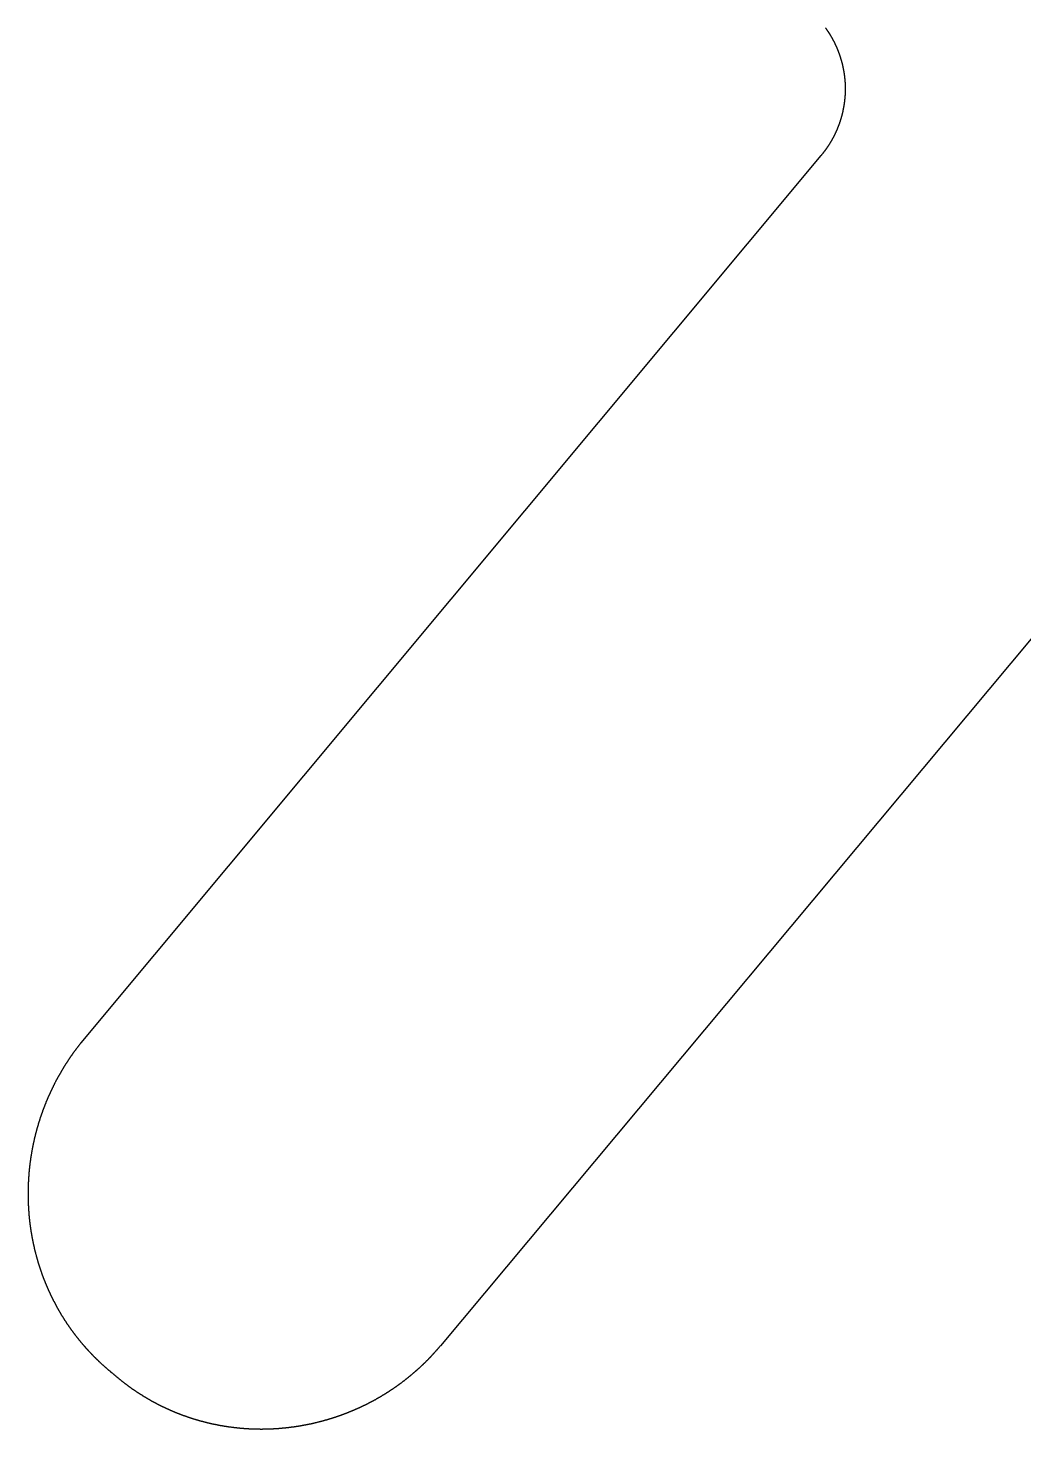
# Model space of a CAD drawing. Header units: millimetres. Extents: x -275 to 275, y -100 to 100.
# Drawn here: x 32.9 to 48.21, y -26.53 to -4.99 of the extents above; entities that cross this region are included whole.
import ezdxf

# ---------------------------------------------------------------- set-up
doc = ezdxf.new("R2010")
doc.units = ezdxf.units.MM

msp = doc.modelspace()

# ---------------------------------------------------------------- linework, layer by layer
for p, q in [((33.712, -20.589), (45.086, -6.952)), ((53.422, -8.266), (39.237, -25.246))]:
    msp.add_line(p, q)
for points in [[(45.156, -4.991), (45.157, -4.993), (45.158, -4.995), (45.16, -4.997), (45.161, -4.999), (45.162, -5), (45.163, -5.002), (45.165, -5.004), (45.166, -5.006), (45.167, -5.007), (45.168, -5.009), (45.17, -5.011), (45.171, -5.013), (45.172, -5.015), (45.173, -5.016), (45.175, -5.018), (45.176, -5.02), (45.177, -5.022), (45.178, -5.024), (45.18, -5.025), (45.181, -5.027), (45.182, -5.029), (45.183, -5.031), (45.184, -5.033), (45.186, -5.034), (45.187, -5.036), (45.188, -5.038), (45.189, -5.04), (45.191, -5.042), (45.192, -5.043), (45.193, -5.045), (45.194, -5.047), (45.195, -5.049), (45.196, -5.051), (45.198, -5.053), (45.199, -5.054), (45.2, -5.056), (45.201, -5.058), (45.202, -5.06), (45.204, -5.062), (45.205, -5.064), (45.206, -5.065), (45.207, -5.067), (45.208, -5.069), (45.209, -5.071), (45.211, -5.073), (45.212, -5.074), (45.213, -5.076), (45.214, -5.078), (45.215, -5.08), (45.216, -5.082), (45.218, -5.084), (45.219, -5.086), (45.22, -5.087), (45.221, -5.089), (45.222, -5.091), (45.223, -5.093), (45.224, -5.095), (45.225, -5.097), (45.227, -5.098), (45.228, -5.1), (45.229, -5.102), (45.23, -5.104), (45.231, -5.106), (45.232, -5.108), (45.233, -5.11), (45.234, -5.111), (45.235, -5.113), (45.237, -5.115), (45.238, -5.117), (45.239, -5.119), (45.24, -5.121), (45.241, -5.123), (45.242, -5.124), (45.243, -5.126), (45.244, -5.128), (45.245, -5.13), (45.246, -5.132), (45.247, -5.134), (45.248, -5.136), (45.249, -5.138), (45.251, -5.139), (45.252, -5.141), (45.253, -5.143), (45.254, -5.145), (45.255, -5.147), (45.256, -5.149), (45.257, -5.151), (45.258, -5.153), (45.259, -5.154), (45.26, -5.156), (45.261, -5.158), (45.262, -5.16), (45.263, -5.162), (45.264, -5.164), (45.265, -5.166), (45.266, -5.168), (45.267, -5.169), (45.268, -5.171), (45.269, -5.173), (45.27, -5.175), (45.271, -5.177), (45.272, -5.179), (45.273, -5.181), (45.274, -5.183), (45.275, -5.185), (45.276, -5.187), (45.277, -5.188), (45.278, -5.19), (45.279, -5.192), (45.28, -5.194), (45.281, -5.196), (45.282, -5.198), (45.283, -5.2), (45.284, -5.202), (45.285, -5.204), (45.286, -5.206), (45.287, -5.207), (45.288, -5.209), (45.289, -5.211), (45.29, -5.213), (45.291, -5.215), (45.292, -5.217), (45.293, -5.219), (45.294, -5.221), (45.295, -5.223), (45.296, -5.225), (45.296, -5.227), (45.297, -5.229), (45.298, -5.23), (45.299, -5.232), (45.3, -5.234), (45.301, -5.236), (45.302, -5.238), (45.303, -5.24), (45.304, -5.242), (45.305, -5.244), (45.306, -5.246), (45.307, -5.248), (45.307, -5.25), (45.308, -5.252), (45.309, -5.254), (45.31, -5.255), (45.311, -5.257), (45.312, -5.259), (45.313, -5.261), (45.314, -5.263), (45.315, -5.265), (45.315, -5.267), (45.316, -5.269), (45.317, -5.271), (45.318, -5.273), (45.319, -5.275), (45.32, -5.277), (45.321, -5.279), (45.322, -5.281), (45.322, -5.283), (45.323, -5.285), (45.324, -5.287), (45.325, -5.288), (45.326, -5.29), (45.327, -5.292), (45.328, -5.294), (45.328, -5.296), (45.329, -5.298), (45.33, -5.3), (45.331, -5.302), (45.332, -5.304), (45.333, -5.306), (45.333, -5.308), (45.334, -5.31), (45.335, -5.312), (45.336, -5.314), (45.337, -5.316), (45.337, -5.318), (45.338, -5.32), (45.339, -5.322), (45.34, -5.324), (45.341, -5.326), (45.341, -5.328), (45.342, -5.33), (45.343, -5.332), (45.344, -5.333), (45.345, -5.335), (45.345, -5.337), (45.346, -5.339), (45.347, -5.341), (45.348, -5.343), (45.348, -5.345), (45.349, -5.347), (45.35, -5.349), (45.351, -5.351), (45.351, -5.353), (45.352, -5.355), (45.353, -5.357), (45.354, -5.359), (45.354, -5.361), (45.355, -5.363), (45.356, -5.365), (45.357, -5.367), (45.357, -5.369), (45.358, -5.371), (45.359, -5.373), (45.36, -5.375), (45.36, -5.377), (45.361, -5.379), (45.362, -5.381), (45.363, -5.383), (45.363, -5.385), (45.364, -5.387), (45.365, -5.389), (45.365, -5.391), (45.366, -5.393), (45.367, -5.395), (45.368, -5.397), (45.368, -5.399), (45.369, -5.401), (45.37, -5.403), (45.37, -5.405), (45.371, -5.407), (45.372, -5.409), (45.372, -5.411), (45.373, -5.413), (45.374, -5.415), (45.374, -5.417), (45.375, -5.419), (45.376, -5.421), (45.376, -5.423), (45.377, -5.425), (45.378, -5.427), (45.378, -5.429), (45.379, -5.431), (45.38, -5.433), (45.38, -5.435), (45.381, -5.437), (45.382, -5.439), (45.382, -5.441), (45.383, -5.443), (45.383, -5.445), (45.384, -5.447), (45.385, -5.449), (45.385, -5.451), (45.386, -5.453), (45.387, -5.455), (45.387, -5.457), (45.388, -5.459), (45.388, -5.461), (45.389, -5.463), (45.39, -5.465), (45.39, -5.467), (45.391, -5.469), (45.392, -5.471), (45.392, -5.473), (45.393, -5.475), (45.393, -5.477), (45.394, -5.479), (45.394, -5.481), (45.395, -5.483), (45.396, -5.485), (45.396, -5.487), (45.397, -5.489), (45.397, -5.491), (45.398, -5.493), (45.398, -5.495), (45.399, -5.497), (45.4, -5.499), (45.4, -5.501), (45.401, -5.503), (45.401, -5.505), (45.402, -5.507), (45.402, -5.509), (45.403, -5.511), (45.403, -5.513), (45.404, -5.515), (45.405, -5.517), (45.405, -5.519), (45.406, -5.521), (45.406, -5.523), (45.407, -5.525), (45.407, -5.527), (45.408, -5.529), (45.408, -5.531), (45.409, -5.534), (45.409, -5.536), (45.41, -5.538), (45.41, -5.54), (45.411, -5.542), (45.411, -5.544), (45.412, -5.546), (45.412, -5.548), (45.413, -5.55), (45.413, -5.552), (45.414, -5.554), (45.414, -5.556), (45.415, -5.558), (45.415, -5.56), (45.416, -5.562), (45.416, -5.564), (45.417, -5.566), (45.417, -5.568), (45.418, -5.57), (45.418, -5.572), (45.418, -5.574), (45.419, -5.576), (45.419, -5.578), (45.42, -5.58), (45.42, -5.582), (45.421, -5.584), (45.421, -5.586), (45.422, -5.589), (45.422, -5.591), (45.423, -5.593), (45.423, -5.595), (45.423, -5.597), (45.424, -5.599), (45.424, -5.601), (45.425, -5.603), (45.425, -5.605), (45.426, -5.607), (45.426, -5.609), (45.426, -5.611), (45.427, -5.613), (45.427, -5.615), (45.428, -5.617), (45.428, -5.619), (45.428, -5.621), (45.429, -5.623), (45.429, -5.625), (45.43, -5.627), (45.43, -5.629), (45.43, -5.632), (45.431, -5.634), (45.431, -5.636), (45.431, -5.638), (45.432, -5.64), (45.432, -5.642), (45.433, -5.644), (45.433, -5.646), (45.433, -5.648), (45.434, -5.65), (45.434, -5.652), (45.434, -5.654), (45.435, -5.656), (45.435, -5.658), (45.435, -5.66), (45.436, -5.662), (45.436, -5.664), (45.436, -5.666), (45.437, -5.668), (45.437, -5.671), (45.437, -5.673), (45.438, -5.675), (45.438, -5.677), (45.438, -5.679), (45.439, -5.681), (45.439, -5.683), (45.439, -5.685), (45.44, -5.687), (45.44, -5.689), (45.44, -5.691), (45.441, -5.693), (45.441, -5.695), (45.441, -5.697), (45.442, -5.699), (45.442, -5.701), (45.442, -5.704), (45.442, -5.706), (45.443, -5.708), (45.443, -5.71), (45.443, -5.712), (45.444, -5.714), (45.444, -5.716), (45.444, -5.718), (45.444, -5.72), (45.445, -5.722), (45.445, -5.724), (45.445, -5.726), (45.445, -5.728), (45.446, -5.73), (45.446, -5.732), (45.446, -5.734), (45.446, -5.737), (45.447, -5.739), (45.447, -5.741), (45.447, -5.743), (45.447, -5.745), (45.448, -5.747), (45.448, -5.749), (45.448, -5.751), (45.448, -5.753), (45.449, -5.755), (45.449, -5.757), (45.449, -5.759), (45.449, -5.761), (45.449, -5.763), (45.45, -5.766), (45.45, -5.768), (45.45, -5.77), (45.45, -5.772), (45.45, -5.774), (45.451, -5.776), (45.451, -5.778), (45.451, -5.78), (45.451, -5.782), (45.451, -5.784), (45.452, -5.786), (45.452, -5.788), (45.452, -5.79), (45.452, -5.792), (45.452, -5.795), (45.452, -5.797), (45.453, -5.799), (45.453, -5.801), (45.453, -5.803), (45.453, -5.805), (45.453, -5.807), (45.453, -5.809), (45.454, -5.811), (45.454, -5.813), (45.454, -5.815), (45.454, -5.817), (45.454, -5.819), (45.454, -5.821), (45.454, -5.824), (45.455, -5.826), (45.455, -5.828), (45.455, -5.83), (45.455, -5.832), (45.455, -5.834), (45.455, -5.836), (45.455, -5.838), (45.455, -5.84), (45.455, -5.842), (45.456, -5.844), (45.456, -5.846), (45.456, -5.848), (45.456, -5.851), (45.456, -5.853), (45.456, -5.855), (45.456, -5.857), (45.456, -5.859), (45.456, -5.861), (45.456, -5.863), (45.457, -5.865), (45.457, -5.867), (45.457, -5.869), (45.457, -5.871), (45.457, -5.873), (45.457, -5.875), (45.457, -5.878), (45.457, -5.88), (45.457, -5.882), (45.457, -5.884), (45.457, -5.886), (45.457, -5.888), (45.457, -5.89), (45.457, -5.892), (45.457, -5.894), (45.457, -5.896), (45.457, -5.898), (45.457, -5.9), (45.458, -5.902), (45.458, -5.905), (45.458, -5.907), (45.458, -5.909), (45.458, -5.911), (45.458, -5.913), (45.458, -5.915), (45.458, -5.917), (45.458, -5.919), (45.458, -5.921), (45.458, -5.923), (45.458, -5.925), (45.458, -5.927), (45.458, -5.929), (45.458, -5.931), (45.458, -5.934), (45.458, -5.936), (45.458, -5.938), (45.458, -5.94), (45.458, -5.942), (45.458, -5.944), (45.458, -5.946), (45.458, -5.948), (45.458, -5.95), (45.457, -5.952), (45.457, -5.954), (45.457, -5.956), (45.457, -5.958), (45.457, -5.961), (45.457, -5.963), (45.457, -5.965), (45.457, -5.967), (45.457, -5.969), (45.457, -5.971), (45.457, -5.973), (45.457, -5.975), (45.457, -5.977), (45.457, -5.979), (45.457, -5.981), (45.457, -5.983), (45.457, -5.985), (45.457, -5.988), (45.456, -5.99), (45.456, -5.992), (45.456, -5.994), (45.456, -5.996), (45.456, -5.998), (45.456, -6), (45.456, -6.002), (45.456, -6.004), (45.456, -6.006), (45.456, -6.008), (45.455, -6.01), (45.455, -6.012), (45.455, -6.015), (45.455, -6.017), (45.455, -6.019), (45.455, -6.021), (45.455, -6.023), (45.455, -6.025), (45.455, -6.027), (45.454, -6.029), (45.454, -6.031), (45.454, -6.033), (45.454, -6.035), (45.454, -6.037), (45.454, -6.039), (45.454, -6.041), (45.453, -6.044), (45.453, -6.046), (45.453, -6.048), (45.453, -6.05), (45.453, -6.052), (45.453, -6.054), (45.452, -6.056), (45.452, -6.058), (45.452, -6.06), (45.452, -6.062), (45.452, -6.064), (45.452, -6.066), (45.451, -6.068), (45.451, -6.07), (45.451, -6.073), (45.451, -6.075), (45.451, -6.077), (45.45, -6.079), (45.45, -6.081), (45.45, -6.083), (45.45, -6.085), (45.45, -6.087), (45.449, -6.089), (45.449, -6.091), (45.449, -6.093), (45.449, -6.095), (45.449, -6.097), (45.448, -6.099), (45.448, -6.101), (45.448, -6.104), (45.448, -6.106), (45.447, -6.108), (45.447, -6.11), (45.447, -6.112), (45.447, -6.114), (45.446, -6.116), (45.446, -6.118), (45.446, -6.12), (45.446, -6.122), (45.445, -6.124), (45.445, -6.126), (45.445, -6.128), (45.445, -6.13), (45.444, -6.132), (45.444, -6.134), (45.444, -6.137), (45.444, -6.139), (45.443, -6.141), (45.443, -6.143), (45.443, -6.145), (45.442, -6.147), (45.442, -6.149), (45.442, -6.151), (45.442, -6.153), (45.441, -6.155), (45.441, -6.157), (45.441, -6.159), (45.44, -6.161), (45.44, -6.163), (45.44, -6.165), (45.44, -6.167), (45.439, -6.169), (45.439, -6.172), (45.439, -6.174), (45.438, -6.176), (45.438, -6.178), (45.438, -6.18), (45.437, -6.182), (45.437, -6.184), (45.437, -6.186), (45.436, -6.188), (45.436, -6.19), (45.436, -6.192), (45.435, -6.194), (45.435, -6.196), (45.435, -6.198), (45.434, -6.2), (45.434, -6.202), (45.433, -6.204), (45.433, -6.206), (45.433, -6.208), (45.432, -6.21), (45.432, -6.213), (45.432, -6.215), (45.431, -6.217), (45.431, -6.219), (45.43, -6.221), (45.43, -6.223), (45.43, -6.225), (45.429, -6.227), (45.429, -6.229), (45.429, -6.231), (45.428, -6.233), (45.428, -6.235), (45.427, -6.237), (45.427, -6.239), (45.427, -6.241), (45.426, -6.243), (45.426, -6.245), (45.425, -6.247), (45.425, -6.249), (45.424, -6.251), (45.424, -6.253), (45.424, -6.255), (45.423, -6.257), (45.423, -6.26), (45.422, -6.262), (45.422, -6.264), (45.421, -6.266), (45.421, -6.268), (45.421, -6.27), (45.42, -6.272), (45.42, -6.274), (45.419, -6.276), (45.419, -6.278), (45.418, -6.28), (45.418, -6.282), (45.417, -6.284), (45.417, -6.286), (45.416, -6.288), (45.416, -6.29), (45.415, -6.292), (45.415, -6.294), (45.415, -6.296), (45.414, -6.298), (45.414, -6.3), (45.413, -6.302), (45.413, -6.304), (45.412, -6.306), (45.412, -6.308), (45.411, -6.31), (45.411, -6.312), (45.41, -6.314), (45.41, -6.316), (45.409, -6.318), (45.409, -6.32), (45.408, -6.322), (45.408, -6.324), (45.407, -6.326), (45.406, -6.329), (45.406, -6.331), (45.405, -6.333), (45.405, -6.335), (45.404, -6.337), (45.404, -6.339), (45.403, -6.341), (45.403, -6.343), (45.402, -6.345), (45.402, -6.347), (45.401, -6.349), (45.401, -6.351), (45.4, -6.353), (45.399, -6.355), (45.399, -6.357), (45.398, -6.359), (45.398, -6.361), (45.397, -6.363), (45.397, -6.365), (45.396, -6.367), (45.395, -6.369), (45.395, -6.371), (45.394, -6.373), (45.394, -6.375), (45.393, -6.377), (45.393, -6.379), (45.392, -6.381), (45.391, -6.383), (45.391, -6.385), (45.39, -6.387), (45.39, -6.389), (45.389, -6.391), (45.388, -6.393), (45.388, -6.395), (45.387, -6.397), (45.387, -6.399), (45.386, -6.401), (45.385, -6.403), (45.385, -6.405), (45.384, -6.407), (45.383, -6.409), (45.383, -6.411), (45.382, -6.413), (45.382, -6.415), (45.381, -6.417), (45.38, -6.419), (45.38, -6.421), (45.379, -6.423), (45.378, -6.425), (45.378, -6.427), (45.377, -6.429), (45.376, -6.431), (45.376, -6.433), (45.375, -6.435), (45.374, -6.437), (45.374, -6.439), (45.373, -6.441), (45.372, -6.443), (45.372, -6.445), (45.371, -6.447), (45.37, -6.449), (45.37, -6.451), (45.369, -6.453), (45.368, -6.455), (45.368, -6.457), (45.367, -6.459), (45.366, -6.461), (45.365, -6.462), (45.365, -6.464), (45.364, -6.466), (45.363, -6.468), (45.363, -6.47), (45.362, -6.472), (45.361, -6.474), (45.36, -6.476), (45.36, -6.478), (45.359, -6.48), (45.358, -6.482), (45.358, -6.484), (45.357, -6.486), (45.356, -6.488), (45.355, -6.49), (45.355, -6.492), (45.354, -6.494), (45.353, -6.496), (45.352, -6.498), (45.352, -6.5), (45.351, -6.502), (45.35, -6.504), (45.349, -6.506), (45.349, -6.508), (45.348, -6.51), (45.347, -6.512), (45.346, -6.514), (45.346, -6.516), (45.345, -6.518), (45.344, -6.519), (45.343, -6.521), (45.342, -6.523), (45.342, -6.525), (45.341, -6.527), (45.34, -6.529), (45.339, -6.531), (45.338, -6.533), (45.338, -6.535), (45.337, -6.537), (45.336, -6.539), (45.335, -6.541), (45.334, -6.543), (45.334, -6.545), (45.333, -6.547), (45.332, -6.549), (45.331, -6.551), (45.33, -6.553), (45.33, -6.555), (45.329, -6.556), (45.328, -6.558), (45.327, -6.56), (45.326, -6.562), (45.325, -6.564), (45.324, -6.566), (45.324, -6.568), (45.323, -6.57), (45.322, -6.572), (45.321, -6.574), (45.32, -6.576), (45.319, -6.578), (45.319, -6.58), (45.318, -6.582), (45.317, -6.584), (45.316, -6.585), (45.315, -6.587), (45.314, -6.589), (45.313, -6.591), (45.312, -6.593), (45.312, -6.595), (45.311, -6.597), (45.31, -6.599), (45.309, -6.601), (45.308, -6.603), (45.307, -6.605), (45.306, -6.607), (45.305, -6.608), (45.304, -6.61), (45.304, -6.612), (45.303, -6.614), (45.302, -6.616), (45.301, -6.618), (45.3, -6.62), (45.299, -6.622), (45.298, -6.624), (45.297, -6.626), (45.296, -6.628), (45.295, -6.629), (45.294, -6.631), (45.293, -6.633), (45.292, -6.635), (45.291, -6.637), (45.291, -6.639), (45.29, -6.641), (45.289, -6.643), (45.288, -6.645), (45.287, -6.647), (45.286, -6.648), (45.285, -6.65), (45.284, -6.652), (45.283, -6.654), (45.282, -6.656), (45.281, -6.658), (45.28, -6.66), (45.279, -6.662), (45.278, -6.664), (45.277, -6.665), (45.276, -6.667), (45.275, -6.669), (45.274, -6.671), (45.273, -6.673), (45.272, -6.675), (45.271, -6.677), (45.27, -6.679), (45.269, -6.68), (45.268, -6.682), (45.267, -6.684), (45.266, -6.686), (45.265, -6.688), (45.264, -6.69), (45.263, -6.692), (45.262, -6.694), (45.261, -6.695), (45.26, -6.697), (45.259, -6.699), (45.258, -6.701), (45.257, -6.703), (45.256, -6.705), (45.255, -6.707), (45.254, -6.708), (45.253, -6.71), (45.252, -6.712), (45.251, -6.714), (45.25, -6.716), (45.249, -6.718), (45.248, -6.72), (45.246, -6.721), (45.245, -6.723), (45.244, -6.725), (45.243, -6.727), (45.242, -6.729), (45.241, -6.731), (45.24, -6.733), (45.239, -6.734), (45.238, -6.736), (45.237, -6.738), (45.236, -6.74), (45.235, -6.742), (45.234, -6.744), (45.232, -6.745), (45.231, -6.747), (45.23, -6.749), (45.229, -6.751), (45.228, -6.753), (45.227, -6.755), (45.226, -6.756), (45.225, -6.758), (45.224, -6.76), (45.222, -6.762), (45.221, -6.764), (45.22, -6.766), (45.219, -6.767), (45.218, -6.769), (45.217, -6.771), (45.216, -6.773), (45.215, -6.775), (45.213, -6.776), (45.212, -6.778), (45.211, -6.78), (45.21, -6.782), (45.209, -6.784), (45.208, -6.786), (45.207, -6.787), (45.205, -6.789), (45.204, -6.791), (45.203, -6.793), (45.202, -6.795), (45.201, -6.796), (45.2, -6.798), (45.198, -6.8), (45.197, -6.802), (45.196, -6.804), (45.195, -6.805), (45.194, -6.807), (45.193, -6.809), (45.191, -6.811), (45.19, -6.813), (45.189, -6.814), (45.188, -6.816), (45.187, -6.818), (45.185, -6.82), (45.184, -6.822), (45.183, -6.823), (45.182, -6.825), (45.181, -6.827), (45.179, -6.829), (45.178, -6.83), (45.177, -6.832), (45.176, -6.834), (45.174, -6.836), (45.173, -6.838), (45.172, -6.839), (45.171, -6.841), (45.169, -6.843), (45.168, -6.845), (45.167, -6.846), (45.166, -6.848), (45.164, -6.85), (45.163, -6.852), (45.162, -6.853), (45.161, -6.855), (45.159, -6.857), (45.158, -6.859), (45.157, -6.86), (45.156, -6.862), (45.154, -6.864), (45.153, -6.866), (45.152, -6.868), (45.151, -6.869), (45.149, -6.871), (45.148, -6.873), (45.147, -6.875), (45.145, -6.876), (45.144, -6.878), (45.143, -6.88), (45.142, -6.881), (45.14, -6.883), (45.139, -6.885), (45.138, -6.887), (45.136, -6.888), (45.135, -6.89), (45.134, -6.892), (45.132, -6.894), (45.131, -6.895), (45.13, -6.897), (45.129, -6.899), (45.127, -6.901), (45.126, -6.902), (45.125, -6.904), (45.123, -6.906), (45.122, -6.907), (45.121, -6.909), (45.119, -6.911), (45.118, -6.913), (45.117, -6.914), (45.115, -6.916), (45.114, -6.918), (45.112, -6.919), (45.111, -6.921), (45.11, -6.923), (45.108, -6.925), (45.107, -6.926), (45.106, -6.928), (45.104, -6.93), (45.103, -6.931), (45.102, -6.933), (45.1, -6.935), (45.099, -6.937), (45.097, -6.938), (45.096, -6.94), (45.095, -6.942), (45.093, -6.943), (45.092, -6.945), (45.09, -6.947), (45.089, -6.948), (45.088, -6.95), (45.086, -6.952)], [(33.712, -20.589), (33.708, -20.594), (33.704, -20.599), (33.7, -20.603), (33.697, -20.608), (33.693, -20.613), (33.689, -20.617), (33.686, -20.622), (33.682, -20.627), (33.678, -20.631), (33.675, -20.636), (33.671, -20.641), (33.668, -20.645), (33.664, -20.65), (33.66, -20.655), (33.657, -20.66), (33.653, -20.664), (33.65, -20.669), (33.646, -20.674), (33.642, -20.679), (33.639, -20.683), (33.635, -20.688), (33.632, -20.693), (33.628, -20.698), (33.625, -20.702), (33.621, -20.707), (33.618, -20.712), (33.614, -20.717), (33.611, -20.721), (33.607, -20.726), (33.604, -20.731), (33.6, -20.736), (33.597, -20.74), (33.593, -20.745), (33.59, -20.75), (33.586, -20.755), (33.583, -20.76), (33.58, -20.765), (33.576, -20.769), (33.573, -20.774), (33.569, -20.779), (33.566, -20.784), (33.563, -20.789), (33.559, -20.793), (33.556, -20.798), (33.553, -20.803), (33.549, -20.808), (33.546, -20.813), (33.543, -20.818), (33.539, -20.823), (33.536, -20.827), (33.533, -20.832), (33.53, -20.837), (33.526, -20.842), (33.523, -20.847), (33.52, -20.852), (33.516, -20.857), (33.513, -20.862), (33.51, -20.866), (33.507, -20.871), (33.504, -20.876), (33.5, -20.881), (33.497, -20.886), (33.494, -20.891), (33.491, -20.896), (33.488, -20.901), (33.484, -20.906), (33.481, -20.911), (33.478, -20.916), (33.475, -20.921), (33.472, -20.926), (33.469, -20.93), (33.466, -20.935), (33.463, -20.94), (33.459, -20.945), (33.456, -20.95), (33.453, -20.955), (33.45, -20.96), (33.447, -20.965), (33.444, -20.97), (33.441, -20.975), (33.438, -20.98), (33.435, -20.985), (33.432, -20.99), (33.429, -20.995), (33.426, -21), (33.423, -21.005), (33.42, -21.01), (33.417, -21.015), (33.414, -21.02), (33.411, -21.025), (33.408, -21.03), (33.405, -21.035), (33.402, -21.04), (33.399, -21.045), (33.396, -21.05), (33.394, -21.055), (33.391, -21.06), (33.388, -21.065), (33.385, -21.07), (33.382, -21.075), (33.379, -21.081), (33.376, -21.086), (33.373, -21.091), (33.371, -21.096), (33.368, -21.101), (33.365, -21.106), (33.362, -21.111), (33.359, -21.116), (33.356, -21.121), (33.354, -21.126), (33.351, -21.131), (33.348, -21.136), (33.345, -21.141), (33.343, -21.146), (33.34, -21.152), (33.337, -21.157), (33.334, -21.162), (33.332, -21.167), (33.329, -21.172), (33.326, -21.177), (33.324, -21.182), (33.321, -21.187), (33.318, -21.192), (33.316, -21.198), (33.313, -21.203), (33.31, -21.208), (33.308, -21.213), (33.305, -21.218), (33.302, -21.223), (33.3, -21.228), (33.297, -21.234), (33.295, -21.239), (33.292, -21.244), (33.289, -21.249), (33.287, -21.254), (33.284, -21.259), (33.282, -21.265), (33.279, -21.27), (33.277, -21.275), (33.274, -21.28), (33.272, -21.285), (33.269, -21.29), (33.266, -21.296), (33.264, -21.301), (33.261, -21.306), (33.259, -21.311), (33.257, -21.316), (33.254, -21.322), (33.252, -21.327), (33.249, -21.332), (33.247, -21.337), (33.244, -21.342), (33.242, -21.348), (33.239, -21.353), (33.237, -21.358), (33.235, -21.363), (33.232, -21.368), (33.23, -21.374), (33.228, -21.379), (33.225, -21.384), (33.223, -21.389), (33.22, -21.395), (33.218, -21.4), (33.216, -21.405), (33.213, -21.41), (33.211, -21.416), (33.209, -21.421), (33.207, -21.426), (33.204, -21.431), (33.202, -21.437), (33.2, -21.442), (33.197, -21.447), (33.195, -21.452), (33.193, -21.458), (33.191, -21.463), (33.189, -21.468), (33.186, -21.474), (33.184, -21.479), (33.182, -21.484), (33.18, -21.489), (33.178, -21.495), (33.175, -21.5), (33.173, -21.505), (33.171, -21.511), (33.169, -21.516), (33.167, -21.521), (33.165, -21.526), (33.162, -21.532), (33.16, -21.537), (33.158, -21.542), (33.156, -21.548), (33.154, -21.553), (33.152, -21.558), (33.15, -21.564), (33.148, -21.569), (33.146, -21.574), (33.144, -21.58), (33.142, -21.585), (33.14, -21.59), (33.138, -21.596), (33.136, -21.601), (33.134, -21.606), (33.132, -21.612), (33.13, -21.617), (33.128, -21.622), (33.126, -21.628), (33.124, -21.633), (33.122, -21.638), (33.12, -21.644), (33.118, -21.649), (33.116, -21.654), (33.114, -21.66), (33.112, -21.665), (33.11, -21.67), (33.108, -21.676), (33.106, -21.681), (33.105, -21.687), (33.103, -21.692), (33.101, -21.697), (33.099, -21.703), (33.097, -21.708), (33.095, -21.713), (33.093, -21.719), (33.092, -21.724), (33.09, -21.73), (33.088, -21.735), (33.086, -21.74), (33.084, -21.746), (33.083, -21.751), (33.081, -21.757), (33.079, -21.762), (33.077, -21.767), (33.076, -21.773), (33.074, -21.778), (33.072, -21.784), (33.071, -21.789), (33.069, -21.794), (33.067, -21.8), (33.065, -21.805), (33.064, -21.811), (33.062, -21.816), (33.06, -21.822), (33.059, -21.827), (33.057, -21.832), (33.055, -21.838), (33.054, -21.843), (33.052, -21.849), (33.051, -21.854), (33.049, -21.86), (33.047, -21.865), (33.046, -21.87), (33.044, -21.876), (33.043, -21.881), (33.041, -21.887), (33.039, -21.892), (33.038, -21.898), (33.036, -21.903), (33.035, -21.909), (33.033, -21.914), (33.032, -21.919), (33.03, -21.925), (33.029, -21.93), (33.027, -21.936), (33.026, -21.941), (33.024, -21.947), (33.023, -21.952), (33.021, -21.958), (33.02, -21.963), (33.019, -21.969), (33.017, -21.974), (33.016, -21.98), (33.014, -21.985), (33.013, -21.99), (33.012, -21.996), (33.01, -22.001), (33.009, -22.007), (33.007, -22.012), (33.006, -22.018), (33.005, -22.023), (33.003, -22.029), (33.002, -22.034), (33.001, -22.04), (32.999, -22.045), (32.998, -22.051), (32.997, -22.056), (32.995, -22.062), (32.994, -22.067), (32.993, -22.073), (32.992, -22.078), (32.99, -22.084), (32.989, -22.089), (32.988, -22.095), (32.987, -22.1), (32.985, -22.106), (32.984, -22.111), (32.983, -22.117), (32.982, -22.122), (32.981, -22.128), (32.979, -22.133), (32.978, -22.139), (32.977, -22.144), (32.976, -22.15), (32.975, -22.155), (32.974, -22.161), (32.972, -22.166), (32.971, -22.172), (32.97, -22.177), (32.969, -22.183), (32.968, -22.188), (32.967, -22.194), (32.966, -22.199), (32.965, -22.205), (32.964, -22.211), (32.963, -22.216), (32.962, -22.222), (32.961, -22.227), (32.96, -22.233), (32.959, -22.238), (32.958, -22.244), (32.957, -22.249), (32.956, -22.255), (32.955, -22.26), (32.954, -22.266), (32.953, -22.271), (32.952, -22.277), (32.951, -22.282), (32.95, -22.288), (32.949, -22.294), (32.948, -22.299), (32.947, -22.305), (32.946, -22.31), (32.945, -22.316), (32.944, -22.321), (32.943, -22.327), (32.942, -22.332), (32.942, -22.338), (32.941, -22.343), (32.94, -22.349), (32.939, -22.355), (32.938, -22.36), (32.937, -22.366), (32.937, -22.371), (32.936, -22.377), (32.935, -22.382), (32.934, -22.388), (32.933, -22.393), (32.933, -22.399), (32.932, -22.405), (32.931, -22.41), (32.93, -22.416), (32.93, -22.421), (32.929, -22.427), (32.928, -22.432), (32.927, -22.438), (32.927, -22.443), (32.926, -22.449), (32.925, -22.455), (32.925, -22.46), (32.924, -22.466), (32.923, -22.471), (32.923, -22.477), (32.922, -22.482), (32.921, -22.488), (32.921, -22.494), (32.92, -22.499), (32.919, -22.505), (32.919, -22.51), (32.918, -22.516), (32.918, -22.521), (32.917, -22.527), (32.916, -22.533), (32.916, -22.538), (32.915, -22.544), (32.915, -22.549), (32.914, -22.555), (32.914, -22.56), (32.913, -22.566), (32.913, -22.572), (32.912, -22.577), (32.912, -22.583), (32.911, -22.588), (32.911, -22.594), (32.91, -22.599), (32.91, -22.605), (32.909, -22.611), (32.909, -22.616), (32.908, -22.622), (32.908, -22.627), (32.907, -22.633), (32.907, -22.639), (32.907, -22.644), (32.906, -22.65), (32.906, -22.655), (32.905, -22.661), (32.905, -22.666), (32.905, -22.672), (32.904, -22.678), (32.904, -22.683), (32.904, -22.689), (32.903, -22.694), (32.903, -22.7), (32.903, -22.705), (32.902, -22.711), (32.902, -22.717), (32.902, -22.722), (32.902, -22.728), (32.901, -22.733), (32.901, -22.739), (32.901, -22.745), (32.901, -22.75), (32.9, -22.756), (32.9, -22.761), (32.9, -22.767), (32.9, -22.772), (32.899, -22.778), (32.899, -22.784), (32.899, -22.789), (32.899, -22.795), (32.899, -22.8), (32.899, -22.806), (32.898, -22.812), (32.898, -22.817), (32.898, -22.823), (32.898, -22.828), (32.898, -22.834), (32.898, -22.839), (32.898, -22.845), (32.898, -22.851), (32.897, -22.856), (32.897, -22.862), (32.897, -22.867), (32.897, -22.873), (32.897, -22.878), (32.897, -22.884), (32.897, -22.89), (32.897, -22.895), (32.897, -22.901), (32.897, -22.906), (32.897, -22.912), (32.897, -22.918), (32.897, -22.923), (32.897, -22.929), (32.897, -22.934), (32.897, -22.94), (32.897, -22.945), (32.897, -22.951), (32.897, -22.957), (32.897, -22.962), (32.897, -22.968), (32.898, -22.973), (32.898, -22.979), (32.898, -22.984), (32.898, -22.99), (32.898, -22.996), (32.898, -23.001), (32.898, -23.007), (32.898, -23.012), (32.899, -23.018), (32.899, -23.023), (32.899, -23.029), (32.899, -23.035), (32.899, -23.04), (32.899, -23.046), (32.9, -23.051), (32.9, -23.057), (32.9, -23.062), (32.9, -23.068), (32.901, -23.074), (32.901, -23.079), (32.901, -23.085), (32.901, -23.09), (32.902, -23.096), (32.902, -23.101), (32.902, -23.107), (32.902, -23.113), (32.903, -23.118), (32.903, -23.124), (32.903, -23.129), (32.904, -23.135), (32.904, -23.14), (32.904, -23.146), (32.905, -23.151), (32.905, -23.157), (32.906, -23.163), (32.906, -23.168), (32.906, -23.174), (32.907, -23.179), (32.907, -23.185), (32.908, -23.19), (32.908, -23.196), (32.908, -23.201), (32.909, -23.207), (32.909, -23.212), (32.91, -23.218), (32.91, -23.224), (32.911, -23.229), (32.911, -23.235), (32.912, -23.24), (32.912, -23.246), (32.913, -23.251), (32.913, -23.257), (32.914, -23.262), (32.914, -23.268), (32.915, -23.273), (32.915, -23.279), (32.916, -23.285), (32.916, -23.29), (32.917, -23.296), (32.918, -23.301), (32.918, -23.307), (32.919, -23.312), (32.919, -23.318), (32.92, -23.323), (32.921, -23.329), (32.921, -23.334), (32.922, -23.34), (32.923, -23.345), (32.923, -23.351), (32.924, -23.356), (32.925, -23.362), (32.925, -23.367), (32.926, -23.373), (32.927, -23.378), (32.927, -23.384), (32.928, -23.39), (32.929, -23.395), (32.93, -23.401), (32.93, -23.406), (32.931, -23.412), (32.932, -23.417), (32.933, -23.423), (32.933, -23.428), (32.934, -23.434), (32.935, -23.439), (32.936, -23.445), (32.937, -23.45), (32.937, -23.456), (32.938, -23.461), (32.939, -23.467), (32.94, -23.472), (32.941, -23.478), (32.942, -23.483), (32.942, -23.489), (32.943, -23.494), (32.944, -23.5), (32.945, -23.505), (32.946, -23.511), (32.947, -23.516), (32.948, -23.522), (32.949, -23.527), (32.95, -23.532), (32.951, -23.538), (32.952, -23.543), (32.953, -23.549), (32.954, -23.554), (32.955, -23.56), (32.956, -23.565), (32.956, -23.571), (32.957, -23.576), (32.959, -23.582), (32.96, -23.587), (32.961, -23.593), (32.962, -23.598), (32.963, -23.604), (32.964, -23.609), (32.965, -23.614), (32.966, -23.62), (32.967, -23.625), (32.968, -23.631), (32.969, -23.636), (32.97, -23.642), (32.971, -23.647), (32.972, -23.653), (32.974, -23.658), (32.975, -23.664), (32.976, -23.669), (32.977, -23.674), (32.978, -23.68), (32.979, -23.685), (32.98, -23.691), (32.982, -23.696), (32.983, -23.702), (32.984, -23.707), (32.985, -23.712), (32.986, -23.718), (32.988, -23.723), (32.989, -23.729), (32.99, -23.734), (32.991, -23.74), (32.993, -23.745), (32.994, -23.75), (32.995, -23.756), (32.997, -23.761), (32.998, -23.767), (32.999, -23.772), (33, -23.777), (33.002, -23.783), (33.003, -23.788), (33.004, -23.794), (33.006, -23.799), (33.007, -23.804), (33.008, -23.81), (33.01, -23.815), (33.011, -23.821), (33.013, -23.826), (33.014, -23.831), (33.015, -23.837), (33.017, -23.842), (33.018, -23.847), (33.02, -23.853), (33.021, -23.858), (33.023, -23.864), (33.024, -23.869), (33.025, -23.874), (33.027, -23.88), (33.028, -23.885), (33.03, -23.89), (33.031, -23.896), (33.033, -23.901), (33.034, -23.906), (33.036, -23.912), (33.037, -23.917), (33.039, -23.923), (33.041, -23.928), (33.042, -23.933), (33.044, -23.939), (33.045, -23.944), (33.047, -23.949), (33.048, -23.955), (33.05, -23.96), (33.052, -23.965), (33.053, -23.971), (33.055, -23.976), (33.056, -23.981), (33.058, -23.986), (33.06, -23.992), (33.061, -23.997), (33.063, -24.002), (33.065, -24.008), (33.066, -24.013), (33.068, -24.018), (33.07, -24.024), (33.071, -24.029), (33.073, -24.034), (33.075, -24.04), (33.077, -24.045), (33.078, -24.05), (33.08, -24.055), (33.082, -24.061), (33.084, -24.066), (33.085, -24.071), (33.087, -24.077), (33.089, -24.082), (33.091, -24.087), (33.093, -24.092), (33.094, -24.098), (33.096, -24.103), (33.098, -24.108), (33.1, -24.113), (33.102, -24.119), (33.104, -24.124), (33.105, -24.129), (33.107, -24.134), (33.109, -24.14), (33.111, -24.145), (33.113, -24.15), (33.115, -24.155), (33.117, -24.161), (33.119, -24.166), (33.121, -24.171), (33.123, -24.176), (33.125, -24.181), (33.126, -24.187), (33.128, -24.192), (33.13, -24.197), (33.132, -24.202), (33.134, -24.208), (33.136, -24.213), (33.138, -24.218), (33.14, -24.223), (33.142, -24.228), (33.144, -24.234), (33.146, -24.239), (33.148, -24.244), (33.151, -24.249), (33.153, -24.254), (33.155, -24.259), (33.157, -24.265), (33.159, -24.27), (33.161, -24.275), (33.163, -24.28), (33.165, -24.285), (33.167, -24.291), (33.169, -24.296), (33.172, -24.301), (33.174, -24.306), (33.176, -24.311), (33.178, -24.316), (33.18, -24.321), (33.182, -24.327), (33.185, -24.332), (33.187, -24.337), (33.189, -24.342), (33.191, -24.347), (33.193, -24.352), (33.196, -24.357), (33.198, -24.362), (33.2, -24.368), (33.202, -24.373), (33.205, -24.378), (33.207, -24.383), (33.209, -24.388), (33.211, -24.393), (33.214, -24.398), (33.216, -24.403), (33.218, -24.408), (33.221, -24.413), (33.223, -24.419), (33.225, -24.424), (33.228, -24.429), (33.23, -24.434), (33.232, -24.439), (33.235, -24.444), (33.237, -24.449), (33.239, -24.454), (33.242, -24.459), (33.244, -24.464), (33.247, -24.469), (33.249, -24.474), (33.252, -24.479), (33.254, -24.484), (33.256, -24.489), (33.259, -24.494), (33.261, -24.499), (33.264, -24.504), (33.266, -24.509), (33.269, -24.515), (33.271, -24.52), (33.274, -24.525), (33.276, -24.53), (33.279, -24.535), (33.281, -24.54), (33.284, -24.545), (33.286, -24.55), (33.289, -24.555), (33.291, -24.56), (33.294, -24.564), (33.297, -24.569), (33.299, -24.574), (33.302, -24.579), (33.304, -24.584), (33.307, -24.589), (33.31, -24.594), (33.312, -24.599), (33.315, -24.604), (33.317, -24.609), (33.32, -24.614), (33.323, -24.619), (33.325, -24.624), (33.328, -24.629), (33.331, -24.634), (33.334, -24.639), (33.336, -24.644), (33.339, -24.649), (33.342, -24.654), (33.344, -24.658), (33.347, -24.663), (33.35, -24.668), (33.353, -24.673), (33.355, -24.678), (33.358, -24.683), (33.361, -24.688), (33.364, -24.693), (33.366, -24.698), (33.369, -24.703), (33.372, -24.707), (33.375, -24.712), (33.378, -24.717), (33.381, -24.722), (33.383, -24.727), (33.386, -24.732), (33.389, -24.737), (33.392, -24.741), (33.395, -24.746), (33.398, -24.751), (33.401, -24.756), (33.403, -24.761), (33.406, -24.766), (33.409, -24.77), (33.412, -24.775), (33.415, -24.78), (33.418, -24.785), (33.421, -24.79), (33.424, -24.794), (33.427, -24.799), (33.43, -24.804), (33.433, -24.809), (33.436, -24.814), (33.439, -24.818), (33.442, -24.823), (33.445, -24.828), (33.448, -24.833), (33.451, -24.838), (33.454, -24.842), (33.457, -24.847), (33.46, -24.852), (33.463, -24.857), (33.466, -24.861), (33.469, -24.866), (33.472, -24.871), (33.476, -24.875), (33.479, -24.88), (33.482, -24.885), (33.485, -24.89), (33.488, -24.894), (33.491, -24.899), (33.494, -24.904), (33.497, -24.908), (33.501, -24.913), (33.504, -24.918), (33.507, -24.923), (33.51, -24.927), (33.513, -24.932), (33.517, -24.937), (33.52, -24.941), (33.523, -24.946), (33.526, -24.951), (33.529, -24.955), (33.533, -24.96), (33.536, -24.965), (33.539, -24.969), (33.542, -24.974), (33.546, -24.978), (33.549, -24.983), (33.552, -24.988), (33.556, -24.992), (33.559, -24.997), (33.562, -25.002), (33.566, -25.006), (33.569, -25.011), (33.572, -25.015), (33.576, -25.02), (33.579, -25.025), (33.582, -25.029), (33.586, -25.034), (33.589, -25.038), (33.593, -25.043), (33.596, -25.047), (33.599, -25.052), (33.603, -25.057), (33.606, -25.061), (33.61, -25.066), (33.613, -25.07), (33.617, -25.075), (33.62, -25.079), (33.623, -25.084), (33.627, -25.088), (33.63, -25.093), (33.634, -25.097), (33.637, -25.102), (33.641, -25.106), (33.644, -25.111), (33.648, -25.115), (33.651, -25.12), (33.655, -25.124), (33.659, -25.129), (33.662, -25.133), (33.666, -25.138), (33.669, -25.142), (33.673, -25.147), (33.676, -25.151), (33.68, -25.156), (33.684, -25.16), (33.687, -25.164), (33.691, -25.169), (33.695, -25.173), (33.698, -25.178), (33.702, -25.182), (33.706, -25.187), (33.709, -25.191), (33.713, -25.195), (33.717, -25.2), (33.72, -25.204), (33.724, -25.209), (33.728, -25.213), (33.731, -25.217), (33.735, -25.222), (33.739, -25.226), (33.743, -25.23), (33.746, -25.235), (33.75, -25.239), (33.754, -25.244), (33.758, -25.248), (33.761, -25.252), (33.765, -25.257), (33.769, -25.261), (33.773, -25.265), (33.777, -25.27), (33.78, -25.274), (33.784, -25.278), (33.788, -25.282), (33.792, -25.287), (33.796, -25.291), (33.8, -25.295), (33.804, -25.3), (33.807, -25.304), (33.811, -25.308), (33.815, -25.312), (33.819, -25.317), (33.823, -25.321), (33.827, -25.325), (33.831, -25.329), (33.835, -25.334), (33.839, -25.338), (33.843, -25.342), (33.847, -25.346), (33.851, -25.351), (33.855, -25.355), (33.859, -25.359), (33.863, -25.363), (33.867, -25.367), (33.871, -25.372), (33.875, -25.376), (33.879, -25.38), (33.883, -25.384), (33.887, -25.388), (33.891, -25.392), (33.895, -25.397), (33.899, -25.401), (33.903, -25.405), (33.907, -25.409), (33.911, -25.413), (33.915, -25.417), (33.919, -25.421), (33.924, -25.426), (33.928, -25.43), (33.932, -25.434), (33.936, -25.438), (33.94, -25.442), (33.944, -25.446), (33.948, -25.45), (33.953, -25.454), (33.957, -25.458), (33.961, -25.462), (33.965, -25.466), (33.969, -25.47), (33.974, -25.474), (33.978, -25.479), (33.982, -25.483), (33.986, -25.487), (33.991, -25.491), (33.995, -25.495), (33.999, -25.499), (34.003, -25.503), (34.008, -25.507), (34.012, -25.511), (34.016, -25.515), (34.021, -25.519), (34.025, -25.523), (34.029, -25.527), (34.033, -25.531), (34.038, -25.535), (34.042, -25.538), (34.047, -25.542), (34.051, -25.546), (34.055, -25.55), (34.06, -25.554), (34.064, -25.558), (34.068, -25.562), (34.073, -25.566), (34.077, -25.57), (34.082, -25.574), (34.086, -25.578), (34.091, -25.582), (34.095, -25.585), (34.099, -25.589), (34.104, -25.593), (34.108, -25.597), (34.113, -25.601), (34.117, -25.605), (34.122, -25.609), (34.126, -25.612), (34.131, -25.616), (34.135, -25.62), (34.14, -25.624), (34.144, -25.628), (34.149, -25.632), (34.154, -25.635), (34.158, -25.639), (34.163, -25.643), (34.167, -25.647), (34.172, -25.651), (34.176, -25.654), (34.181, -25.658), (34.186, -25.662), (34.19, -25.666), (34.195, -25.669), (34.2, -25.673), (34.204, -25.677), (34.209, -25.681)], [(34.209, -25.681), (34.213, -25.684), (34.218, -25.688), (34.222, -25.692), (34.227, -25.696), (34.231, -25.7), (34.236, -25.704), (34.24, -25.708), (34.245, -25.712), (34.249, -25.715), (34.254, -25.719), (34.258, -25.723), (34.263, -25.727), (34.267, -25.731), (34.272, -25.734), (34.276, -25.738), (34.281, -25.742), (34.286, -25.746), (34.29, -25.749), (34.295, -25.753), (34.299, -25.757), (34.304, -25.761), (34.308, -25.764), (34.313, -25.768), (34.317, -25.772), (34.322, -25.775), (34.327, -25.779), (34.331, -25.783), (34.336, -25.786), (34.34, -25.79), (34.345, -25.794), (34.35, -25.797), (34.354, -25.801), (34.359, -25.805), (34.364, -25.808), (34.368, -25.812), (34.373, -25.815), (34.377, -25.819), (34.382, -25.822), (34.387, -25.826), (34.391, -25.83), (34.396, -25.833), (34.401, -25.837), (34.405, -25.84), (34.41, -25.844), (34.415, -25.847), (34.419, -25.851), (34.424, -25.854), (34.429, -25.858), (34.433, -25.861), (34.438, -25.865), (34.443, -25.868), (34.448, -25.871), (34.452, -25.875), (34.457, -25.878), (34.462, -25.882), (34.466, -25.885), (34.471, -25.888), (34.476, -25.892), (34.481, -25.895), (34.485, -25.899), (34.49, -25.902), (34.495, -25.905), (34.5, -25.909), (34.504, -25.912), (34.509, -25.915), (34.514, -25.919), (34.519, -25.922), (34.523, -25.925), (34.528, -25.928), (34.533, -25.932), (34.538, -25.935), (34.542, -25.938), (34.547, -25.941), (34.552, -25.945), (34.557, -25.948), (34.562, -25.951), (34.566, -25.954), (34.571, -25.957), (34.576, -25.961), (34.581, -25.964), (34.586, -25.967), (34.591, -25.97), (34.595, -25.973), (34.6, -25.976), (34.605, -25.98), (34.61, -25.983), (34.615, -25.986), (34.62, -25.989), (34.624, -25.992), (34.629, -25.995), (34.634, -25.998), (34.639, -26.001), (34.644, -26.004), (34.649, -26.007), (34.654, -26.01), (34.659, -26.013), (34.663, -26.016), (34.668, -26.019), (34.673, -26.022), (34.678, -26.025), (34.683, -26.028), (34.688, -26.031), (34.693, -26.034), (34.698, -26.037), (34.703, -26.04), (34.708, -26.043), (34.712, -26.046), (34.717, -26.049), (34.722, -26.052), (34.727, -26.055), (34.732, -26.058), (34.737, -26.061), (34.742, -26.064), (34.747, -26.066), (34.752, -26.069), (34.757, -26.072), (34.762, -26.075), (34.767, -26.078), (34.772, -26.081), (34.777, -26.083), (34.782, -26.086), (34.787, -26.089), (34.792, -26.092), (34.797, -26.095), (34.802, -26.097), (34.807, -26.1), (34.812, -26.103), (34.817, -26.106), (34.822, -26.108), (34.827, -26.111), (34.832, -26.114), (34.837, -26.116), (34.842, -26.119), (34.847, -26.122), (34.852, -26.125), (34.857, -26.127), (34.862, -26.13), (34.867, -26.132), (34.872, -26.135), (34.877, -26.138), (34.882, -26.14), (34.887, -26.143), (34.892, -26.146), (34.897, -26.148), (34.902, -26.151), (34.907, -26.153), (34.912, -26.156), (34.917, -26.158), (34.922, -26.161), (34.927, -26.164), (34.933, -26.166), (34.938, -26.169), (34.943, -26.171), (34.948, -26.174), (34.953, -26.176), (34.958, -26.179), (34.963, -26.181), (34.968, -26.184), (34.973, -26.186), (34.978, -26.188), (34.983, -26.191), (34.988, -26.193), (34.994, -26.196), (34.999, -26.198), (35.004, -26.201), (35.009, -26.203), (35.014, -26.205), (35.019, -26.208), (35.024, -26.21), (35.029, -26.212), (35.035, -26.215), (35.04, -26.217), (35.045, -26.219), (35.05, -26.222), (35.055, -26.224), (35.06, -26.226), (35.065, -26.229), (35.071, -26.231), (35.076, -26.233), (35.081, -26.236), (35.086, -26.238), (35.091, -26.24), (35.096, -26.242), (35.102, -26.245), (35.107, -26.247), (35.112, -26.249), (35.117, -26.251), (35.122, -26.253), (35.127, -26.256), (35.133, -26.258), (35.138, -26.26), (35.143, -26.262), (35.148, -26.264), (35.153, -26.266), (35.159, -26.269), (35.164, -26.271), (35.169, -26.273), (35.174, -26.275), (35.179, -26.277), (35.185, -26.279), (35.19, -26.281), (35.195, -26.283), (35.2, -26.285), (35.206, -26.287), (35.211, -26.289), (35.216, -26.291), (35.221, -26.293), (35.226, -26.295), (35.232, -26.297), (35.237, -26.299), (35.242, -26.301), (35.247, -26.303), (35.253, -26.305), (35.258, -26.307), (35.263, -26.309), (35.268, -26.311), (35.274, -26.313), (35.279, -26.315), (35.284, -26.317), (35.289, -26.319), (35.295, -26.321), (35.3, -26.323), (35.305, -26.325), (35.311, -26.327), (35.316, -26.328), (35.321, -26.33), (35.326, -26.332), (35.332, -26.334), (35.337, -26.336), (35.342, -26.338), (35.348, -26.339), (35.353, -26.341), (35.358, -26.343), (35.363, -26.345), (35.369, -26.347), (35.374, -26.348), (35.379, -26.35), (35.385, -26.352), (35.39, -26.354), (35.395, -26.355), (35.401, -26.357), (35.406, -26.359), (35.411, -26.361), (35.416, -26.362), (35.422, -26.364), (35.427, -26.366), (35.432, -26.367), (35.438, -26.369), (35.443, -26.371), (35.448, -26.372), (35.454, -26.374), (35.459, -26.376), (35.464, -26.377), (35.47, -26.379), (35.475, -26.38), (35.48, -26.382), (35.486, -26.384), (35.491, -26.385), (35.497, -26.387), (35.502, -26.388), (35.507, -26.39), (35.513, -26.391), (35.518, -26.393), (35.523, -26.394), (35.529, -26.396), (35.534, -26.397), (35.539, -26.399), (35.545, -26.4), (35.55, -26.402), (35.555, -26.403), (35.561, -26.405), (35.566, -26.406), (35.572, -26.408), (35.577, -26.409), (35.582, -26.411), (35.588, -26.412), (35.593, -26.413), (35.598, -26.415), (35.604, -26.416), (35.609, -26.418), (35.615, -26.419), (35.62, -26.42), (35.625, -26.422), (35.631, -26.423), (35.636, -26.424), (35.642, -26.426), (35.647, -26.427), (35.652, -26.428), (35.658, -26.43), (35.663, -26.431), (35.669, -26.432), (35.674, -26.433), (35.679, -26.435), (35.685, -26.436), (35.69, -26.437), (35.696, -26.438), (35.701, -26.44), (35.707, -26.441), (35.712, -26.442), (35.717, -26.443), (35.723, -26.445), (35.728, -26.446), (35.734, -26.447), (35.739, -26.448), (35.744, -26.449), (35.75, -26.45), (35.755, -26.451), (35.761, -26.453), (35.766, -26.454), (35.772, -26.455), (35.777, -26.456), (35.782, -26.457), (35.788, -26.458), (35.793, -26.459), (35.799, -26.46), (35.804, -26.461), (35.81, -26.462), (35.815, -26.464), (35.821, -26.465), (35.826, -26.466), (35.831, -26.467), (35.837, -26.468), (35.842, -26.469), (35.848, -26.47), (35.853, -26.471), (35.859, -26.472), (35.864, -26.473), (35.87, -26.474), (35.875, -26.474), (35.881, -26.475), (35.886, -26.476), (35.891, -26.477), (35.897, -26.478), (35.902, -26.479), (35.908, -26.48), (35.913, -26.481), (35.919, -26.482), (35.924, -26.483), (35.93, -26.484), (35.935, -26.484), (35.941, -26.485), (35.946, -26.486), (35.952, -26.487), (35.957, -26.488), (35.963, -26.489), (35.968, -26.489), (35.974, -26.49), (35.979, -26.491), (35.985, -26.492), (35.99, -26.492), (35.995, -26.493), (36.001, -26.494), (36.006, -26.495), (36.012, -26.495), (36.017, -26.496), (36.023, -26.497), (36.028, -26.498), (36.034, -26.498), (36.039, -26.499), (36.045, -26.5), (36.05, -26.5), (36.056, -26.501), (36.061, -26.502), (36.067, -26.502), (36.072, -26.503), (36.078, -26.504), (36.083, -26.504), (36.089, -26.505), (36.094, -26.505), (36.1, -26.506), (36.105, -26.507), (36.111, -26.507), (36.116, -26.508), (36.122, -26.508), (36.127, -26.509), (36.133, -26.509), (36.138, -26.51), (36.144, -26.511), (36.149, -26.511), (36.155, -26.512), (36.16, -26.512), (36.166, -26.513), (36.171, -26.513), (36.177, -26.514), (36.182, -26.514), (36.188, -26.514), (36.193, -26.515), (36.199, -26.515), (36.204, -26.516), (36.21, -26.516), (36.215, -26.517), (36.221, -26.517), (36.226, -26.517), (36.232, -26.518), (36.237, -26.518), (36.243, -26.519), (36.248, -26.519), (36.254, -26.519), (36.259, -26.52), (36.265, -26.52), (36.27, -26.52), (36.276, -26.521), (36.282, -26.521), (36.287, -26.521), (36.293, -26.522), (36.298, -26.522), (36.304, -26.522), (36.309, -26.522), (36.315, -26.523), (36.32, -26.523), (36.326, -26.523), (36.331, -26.523), (36.337, -26.524), (36.342, -26.524), (36.348, -26.524), (36.353, -26.524), (36.359, -26.524), (36.364, -26.525), (36.37, -26.525), (36.375, -26.525), (36.381, -26.525), (36.386, -26.525), (36.392, -26.525), (36.397, -26.526), (36.403, -26.526), (36.408, -26.526), (36.414, -26.526), (36.419, -26.526), (36.425, -26.526), (36.43, -26.526), (36.436, -26.526), (36.442, -26.526), (36.447, -26.526), (36.453, -26.526), (36.458, -26.526), (36.464, -26.527), (36.469, -26.527), (36.475, -26.527), (36.48, -26.527), (36.486, -26.527), (36.491, -26.527), (36.497, -26.527), (36.502, -26.527), (36.508, -26.526), (36.513, -26.526), (36.519, -26.526), (36.524, -26.526), (36.53, -26.526), (36.535, -26.526), (36.541, -26.526), (36.546, -26.526), (36.552, -26.526), (36.557, -26.526), (36.563, -26.526), (36.568, -26.526), (36.574, -26.525), (36.579, -26.525), (36.585, -26.525), (36.591, -26.525), (36.596, -26.525), (36.602, -26.525), (36.607, -26.524), (36.613, -26.524), (36.618, -26.524), (36.624, -26.524), (36.629, -26.524), (36.635, -26.523), (36.64, -26.523), (36.646, -26.523), (36.651, -26.523), (36.657, -26.522), (36.662, -26.522), (36.668, -26.522), (36.673, -26.521), (36.679, -26.521), (36.684, -26.521), (36.69, -26.521), (36.695, -26.52), (36.701, -26.52), (36.706, -26.52), (36.712, -26.519), (36.717, -26.519), (36.723, -26.518), (36.728, -26.518), (36.734, -26.518), (36.739, -26.517), (36.745, -26.517), (36.75, -26.517), (36.756, -26.516), (36.761, -26.516), (36.767, -26.515), (36.772, -26.515), (36.778, -26.514), (36.783, -26.514), (36.789, -26.513), (36.794, -26.513), (36.8, -26.512), (36.805, -26.512), (36.811, -26.511), (36.816, -26.511), (36.822, -26.51), (36.827, -26.51), (36.833, -26.509), (36.838, -26.509), (36.844, -26.508), (36.849, -26.508), (36.855, -26.507), (36.86, -26.507), (36.866, -26.506), (36.871, -26.505), (36.877, -26.505), (36.882, -26.504), (36.888, -26.504), (36.893, -26.503), (36.899, -26.502), (36.904, -26.502), (36.91, -26.501), (36.915, -26.5), (36.921, -26.5), (36.926, -26.499), (36.932, -26.498), (36.937, -26.498), (36.942, -26.497), (36.948, -26.496), (36.953, -26.496), (36.959, -26.495), (36.964, -26.494), (36.97, -26.493), (36.975, -26.493), (36.981, -26.492), (36.986, -26.491), (36.992, -26.49), (36.997, -26.49), (37.003, -26.489), (37.008, -26.488), (37.014, -26.487), (37.019, -26.486), (37.024, -26.485), (37.03, -26.485), (37.035, -26.484), (37.041, -26.483), (37.046, -26.482), (37.052, -26.481), (37.057, -26.48), (37.063, -26.479), (37.068, -26.479), (37.074, -26.478), (37.079, -26.477), (37.084, -26.476), (37.09, -26.475), (37.095, -26.474), (37.101, -26.473), (37.106, -26.472), (37.112, -26.471), (37.117, -26.47), (37.123, -26.469), (37.128, -26.468), (37.133, -26.467), (37.139, -26.466), (37.144, -26.465), (37.15, -26.464), (37.155, -26.463), (37.161, -26.462), (37.166, -26.461), (37.171, -26.46), (37.177, -26.459), (37.182, -26.458), (37.188, -26.457), (37.193, -26.456), (37.198, -26.455), (37.204, -26.454), (37.209, -26.452), (37.215, -26.451), (37.22, -26.45), (37.226, -26.449), (37.231, -26.448), (37.236, -26.447), (37.242, -26.446), (37.247, -26.445), (37.253, -26.443), (37.258, -26.442), (37.263, -26.441), (37.269, -26.44), (37.274, -26.439), (37.28, -26.437), (37.285, -26.436), (37.29, -26.435), (37.296, -26.434), (37.301, -26.432), (37.306, -26.431), (37.312, -26.43), (37.317, -26.429), (37.323, -26.427), (37.328, -26.426), (37.333, -26.425), (37.339, -26.423), (37.344, -26.422), (37.349, -26.421), (37.355, -26.419), (37.36, -26.418), (37.366, -26.417), (37.371, -26.415), (37.376, -26.414), (37.382, -26.413), (37.387, -26.411), (37.392, -26.41), (37.398, -26.409), (37.403, -26.407), (37.408, -26.406), (37.414, -26.404), (37.419, -26.403), (37.424, -26.401), (37.43, -26.4), (37.435, -26.399), (37.44, -26.397), (37.446, -26.396), (37.451, -26.394), (37.456, -26.393), (37.462, -26.391), (37.467, -26.39), (37.472, -26.388), (37.478, -26.387), (37.483, -26.385), (37.488, -26.384), (37.494, -26.382), (37.499, -26.381), (37.504, -26.379), (37.51, -26.377), (37.515, -26.376), (37.52, -26.374), (37.526, -26.373), (37.531, -26.371), (37.536, -26.369), (37.541, -26.368), (37.547, -26.366), (37.552, -26.365), (37.557, -26.363), (37.563, -26.361), (37.568, -26.36), (37.573, -26.358), (37.578, -26.356), (37.584, -26.355), (37.589, -26.353), (37.594, -26.351), (37.6, -26.35), (37.605, -26.348), (37.61, -26.346), (37.615, -26.344), (37.621, -26.343), (37.626, -26.341), (37.631, -26.339), (37.636, -26.337), (37.642, -26.336), (37.647, -26.334), (37.652, -26.332), (37.657, -26.33), (37.663, -26.328), (37.668, -26.327), (37.673, -26.325), (37.678, -26.323), (37.684, -26.321), (37.689, -26.319), (37.694, -26.317), (37.699, -26.316), (37.704, -26.314), (37.71, -26.312), (37.715, -26.31), (37.72, -26.308), (37.725, -26.306), (37.731, -26.304), (37.736, -26.302), (37.741, -26.3), (37.746, -26.299), (37.751, -26.297), (37.757, -26.295), (37.762, -26.293), (37.767, -26.291), (37.772, -26.289), (37.777, -26.287), (37.782, -26.285), (37.788, -26.283), (37.793, -26.281), (37.798, -26.279), (37.803, -26.277), (37.808, -26.275), (37.813, -26.273), (37.819, -26.271), (37.824, -26.269), (37.829, -26.267), (37.834, -26.264), (37.839, -26.262), (37.844, -26.26), (37.85, -26.258), (37.855, -26.256), (37.86, -26.254), (37.865, -26.252), (37.87, -26.25), (37.875, -26.248), (37.88, -26.246), (37.885, -26.243), (37.891, -26.241), (37.896, -26.239), (37.901, -26.237), (37.906, -26.235), (37.911, -26.233), (37.916, -26.23), (37.921, -26.228), (37.926, -26.226), (37.931, -26.224), (37.937, -26.221), (37.942, -26.219), (37.947, -26.217), (37.952, -26.215), (37.957, -26.212), (37.962, -26.21), (37.967, -26.208), (37.972, -26.206), (37.977, -26.203), (37.982, -26.201), (37.987, -26.199), (37.992, -26.196), (37.997, -26.194), (38.002, -26.192), (38.008, -26.189), (38.013, -26.187), (38.018, -26.185), (38.023, -26.182), (38.028, -26.18), (38.033, -26.178), (38.038, -26.175), (38.043, -26.173), (38.048, -26.17), (38.053, -26.168), (38.058, -26.166), (38.063, -26.163), (38.068, -26.161), (38.073, -26.158), (38.078, -26.156), (38.083, -26.153), (38.088, -26.151), (38.093, -26.148), (38.098, -26.146), (38.103, -26.143), (38.108, -26.141), (38.113, -26.138), (38.118, -26.136), (38.123, -26.133), (38.128, -26.131), (38.133, -26.128), (38.138, -26.126), (38.143, -26.123), (38.148, -26.121), (38.152, -26.118), (38.157, -26.116), (38.162, -26.113), (38.167, -26.11), (38.172, -26.108), (38.177, -26.105), (38.182, -26.103), (38.187, -26.1), (38.192, -26.097), (38.197, -26.095), (38.202, -26.092), (38.207, -26.089), (38.212, -26.087), (38.216, -26.084), (38.221, -26.081), (38.226, -26.079), (38.231, -26.076), (38.236, -26.073), (38.241, -26.071), (38.246, -26.068), (38.251, -26.065), (38.256, -26.062), (38.26, -26.06), (38.265, -26.057), (38.27, -26.054), (38.275, -26.051), (38.28, -26.049), (38.285, -26.046), (38.29, -26.043), (38.294, -26.04), (38.299, -26.037), (38.304, -26.035), (38.309, -26.032), (38.314, -26.029), (38.319, -26.026), (38.323, -26.023), (38.328, -26.02), (38.333, -26.018), (38.338, -26.015), (38.343, -26.012), (38.347, -26.009), (38.352, -26.006), (38.357, -26.003), (38.362, -26), (38.367, -25.997), (38.371, -25.994), (38.376, -25.991), (38.381, -25.988), (38.386, -25.986), (38.39, -25.983), (38.395, -25.98), (38.4, -25.977), (38.405, -25.974), (38.409, -25.971), (38.414, -25.968), (38.419, -25.965), (38.424, -25.962), (38.428, -25.959), (38.433, -25.956), (38.438, -25.953), (38.443, -25.95), (38.447, -25.947), (38.452, -25.943), (38.457, -25.94), (38.461, -25.937), (38.466, -25.934), (38.471, -25.931), (38.475, -25.928), (38.48, -25.925), (38.485, -25.922), (38.489, -25.919), (38.494, -25.916), (38.499, -25.912), (38.503, -25.909), (38.508, -25.906), (38.513, -25.903), (38.517, -25.9), (38.522, -25.897), (38.527, -25.894), (38.531, -25.89), (38.536, -25.887), (38.541, -25.884), (38.545, -25.881), (38.55, -25.877), (38.554, -25.874), (38.559, -25.871), (38.564, -25.868), (38.568, -25.865), (38.573, -25.861), (38.577, -25.858), (38.582, -25.855), (38.587, -25.851), (38.591, -25.848), (38.596, -25.845), (38.6, -25.842), (38.605, -25.838), (38.609, -25.835), (38.614, -25.832), (38.618, -25.828), (38.623, -25.825), (38.628, -25.822), (38.632, -25.818), (38.637, -25.815), (38.641, -25.811), (38.646, -25.808), (38.65, -25.805), (38.655, -25.801), (38.659, -25.798), (38.664, -25.794), (38.668, -25.791), (38.673, -25.788), (38.677, -25.784), (38.682, -25.781), (38.686, -25.777), (38.691, -25.774), (38.695, -25.77), (38.699, -25.767), (38.704, -25.763), (38.708, -25.76), (38.713, -25.756), (38.717, -25.753), (38.722, -25.749), (38.726, -25.746), (38.731, -25.742), (38.735, -25.739), (38.739, -25.735), (38.744, -25.732), (38.748, -25.728), (38.753, -25.725), (38.757, -25.721), (38.761, -25.717), (38.766, -25.714), (38.77, -25.71), (38.775, -25.707), (38.779, -25.703), (38.783, -25.699), (38.788, -25.696), (38.792, -25.692), (38.796, -25.689), (38.801, -25.685), (38.805, -25.681), (38.809, -25.678), (38.814, -25.674), (38.818, -25.67), (38.822, -25.666), (38.827, -25.663), (38.831, -25.659), (38.835, -25.655), (38.84, -25.652), (38.844, -25.648), (38.848, -25.644), (38.852, -25.64), (38.857, -25.637), (38.861, -25.633), (38.865, -25.629), (38.87, -25.625), (38.874, -25.622), (38.878, -25.618), (38.882, -25.614), (38.887, -25.61), (38.891, -25.606), (38.895, -25.603), (38.899, -25.599), (38.903, -25.595), (38.908, -25.591), (38.912, -25.587), (38.916, -25.583), (38.92, -25.58), (38.924, -25.576), (38.929, -25.572), (38.933, -25.568), (38.937, -25.564), (38.941, -25.56), (38.945, -25.556), (38.949, -25.552), (38.954, -25.548), (38.958, -25.544), (38.962, -25.54), (38.966, -25.537), (38.97, -25.533), (38.974, -25.529), (38.978, -25.525), (38.983, -25.521), (38.987, -25.517), (38.991, -25.513), (38.995, -25.509), (38.999, -25.505), (39.003, -25.501), (39.007, -25.497), (39.011, -25.493), (39.015, -25.489), (39.019, -25.485), (39.023, -25.48), (39.027, -25.476), (39.032, -25.472), (39.036, -25.468), (39.04, -25.464), (39.044, -25.46), (39.048, -25.456), (39.052, -25.452), (39.056, -25.448), (39.06, -25.444), (39.064, -25.44), (39.068, -25.435), (39.072, -25.431), (39.076, -25.427), (39.08, -25.423), (39.084, -25.419), (39.088, -25.415), (39.092, -25.41), (39.095, -25.406), (39.099, -25.402), (39.103, -25.398), (39.107, -25.394), (39.111, -25.389), (39.115, -25.385), (39.119, -25.381), (39.123, -25.377), (39.127, -25.372), (39.131, -25.368), (39.135, -25.364), (39.139, -25.36), (39.142, -25.355), (39.146, -25.351), (39.15, -25.347), (39.154, -25.342), (39.158, -25.338), (39.162, -25.334), (39.166, -25.329), (39.169, -25.325), (39.173, -25.321), (39.177, -25.316), (39.181, -25.312), (39.185, -25.308), (39.189, -25.303), (39.192, -25.299), (39.196, -25.295), (39.2, -25.29), (39.204, -25.286), (39.207, -25.281), (39.211, -25.277), (39.215, -25.273), (39.219, -25.268), (39.223, -25.264), (39.226, -25.259), (39.23, -25.255), (39.234, -25.25), (39.237, -25.246)]]:
    msp.add_lwpolyline(points)

doc.saveas('drawing.dxf')
